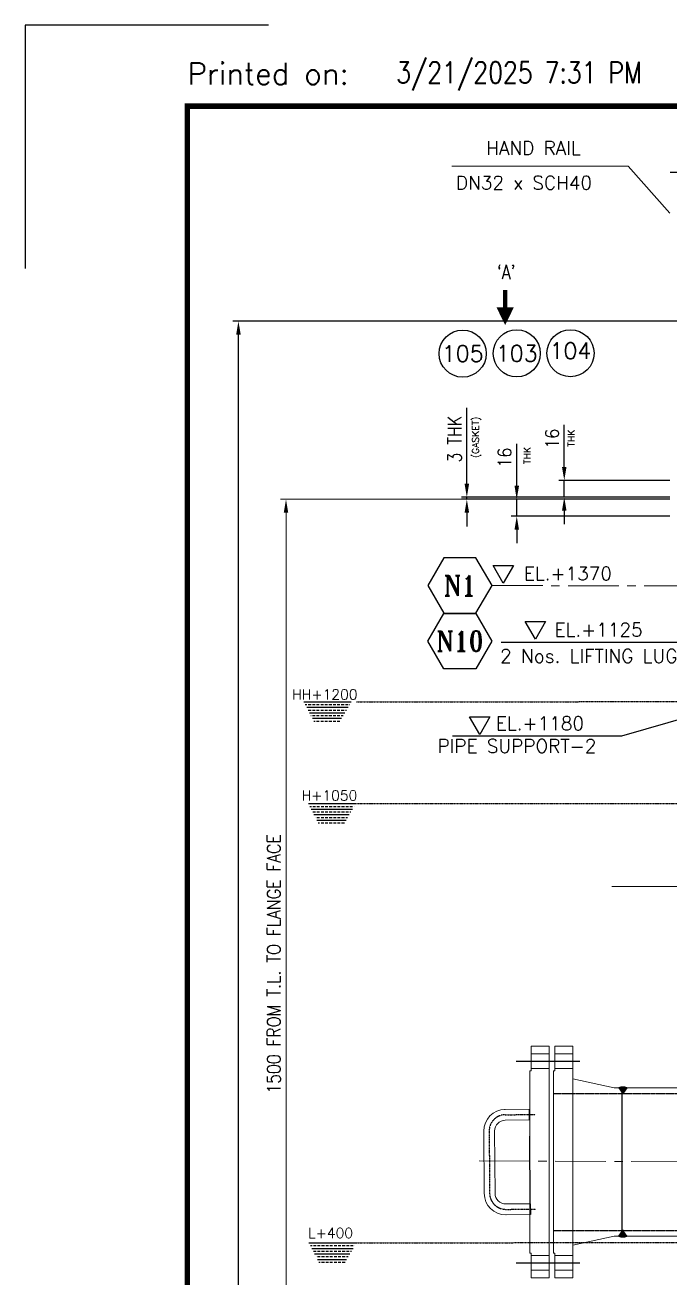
# Model space of a CAD drawing. Header units: inches. Extents: x -23478 to -9690, y -25762 to 11324.
# Drawn here: x -23055 to -22101, y 9470 to 11324 of the extents above; entities that cross this region are included whole.
import ezdxf
from ezdxf import colors
from ezdxf.entities.mleader import LeaderData, LeaderLine
from ezdxf.enums import TextEntityAlignment as Align
from ezdxf.math import Vec2, Vec3

# ---------------------------------------------------------------- set-up
doc = ezdxf.new("R2010")
doc.units = ezdxf.units.IN
doc.header["$LTSCALE"] = 200
doc.header["$MEASUREMENT"] = 0
for name, pattern in [('CENTER', [2, 1.25, -0.25, 0.25, -0.25]), ('CENTER2', [1.125, 0.75, -0.125, 0.125, -0.125]), ('DASHED', [0.75, 0.5, -0.25]), ('DASHED2', [0.375, 0.25, -0.125]), ('HIDDEN', [0.375, 0.25, -0.125])]:
    doc.linetypes.add(name, pattern=pattern)
for name, color, linetype, lineweight in [('1 (CEN)', 1, 'CENTER2', 9), ('AM_5', 3, 'Continuous', 15), ('DRAWING', 7, 'Continuous', 25), ('EQUIPMENT', 4, 'Continuous', 13), ('HAT', 8, 'Continuous', 9), ('Hidden Line', 3, 'HIDDEN', 9), ('OBJECT', 7, 'Continuous', 18)]:
    doc.layers.add(name, color=color, linetype=linetype, lineweight=lineweight)
for name, color, linetype in [('BORDER1', 3, 'Continuous'), ('BORDER2', 7, 'Continuous'), ('CEN', 3, 'CENTER'), ('CENTER', 1, 'CENTER'), ('DIMENSION', 8, 'Continuous'), ('text', 3, 'Continuous')]:
    doc.layers.add(name, color=color, linetype=linetype)
doc.styles.add('ROMANC', font='ROMANC', dxfattribs={"height": 5})
doc.styles.add('ROMAND', font='romand.shx', dxfattribs={"width": 0.8})
doc.styles.add('ROMANS', font='romans.shx', dxfattribs={"width": 0.85})
doc.styles.add('ROMANT', font='romant.shx')
doc.styles.get("Standard").update_dxf_attribs({"font": 'romans.shx'})
doc.dimstyles.new('VEP-8$0', dxfattribs={"dimscale": 8, "dimtxt": 2.5, "dimasz": 2.5, "dimexe": 1, "dimexo": 1, "dimgap": 1, "dimtad": 1, "dimdec": 1, "dimlfac": -1, "dimzin": 9, "dimdsep": 46, "dimtxsty": 'ROMANS', "dimcen": 0, "dimclrd": 256, "dimclre": 256, "dimclrt": 3, "dimadec": 0, "dimazin": 2, "dimtfac": 1, "dimtdec": 1, "dimtmove": 0, "dimatfit": 3, "dimfxl": 1, "dimlwd": -1, "dimlwe": -1, "dimarcsym": 1})

# ---------------------------------------------------------------- blocks, each defined once
blk = doc.blocks.new('A$C32f367a6')
at = {"layer": 'text'}
for p, q in [((-18.1, 31.4), (18.1, 31.4)), ((0, 0), (-18.1, 31.4)), ((18.1, 31.4), (0, 0))]:
    blk.add_line(p, q, dxfattribs=at)
blk = doc.blocks.new('*D103')
at = {"layer": 'AM_5', "color": 8, "transparency": 16777216}
for p, q in [((-22101.4, 10622.4), (-22677.2, 10622.4)), ((-22669.2, 9142.4), (-22669.2, 10602.4)), ((-22031.4, 9122.4), (-22677.2, 9122.4))]:
    blk.add_line(p, q, dxfattribs=at)
for points in [[(-22672.5, 10602.4), (-22665.9, 10602.4), (-22669.2, 10622.4)], [(-22672.5, 9142.4), (-22665.9, 9142.4), (-22669.2, 9122.4)]]:
    blk.add_solid(points, dxfattribs=at)
at = {"layer": 'Defpoints', "color": 0, "transparency": 16777216}
for p in [(-22669.2, 10622.4), (-22093.4, 10622.4), (-22023.4, 9122.4)]:
    blk.add_point(p, dxfattribs=at)
at = {"layer": 'AM_5', "color": 3, "transparency": 16777216, "insert": (-22687.2, 9935), "char_height": 20, "attachment_point": 5, "rotation": 90, "style": 'ROMANS'}
blk.add_mtext('1500 FROM T.L. TO FLANGE FACE', dxfattribs=at)
blk = doc.blocks.new('*D111')
at = {"layer": 'Defpoints', "color": 0, "linetype": 'DASHED', "transparency": 16777216}
for p in [(-22401.8, 10622.4), (-22093.4, 10625.4), (-22093.4, 10622.4)]:
    blk.add_point(p, dxfattribs=at)
at = {"layer": 'DIMENSION', "transparency": 16777216}
for p, q in [((-22401.8, 10645.4), (-22401.8, 10757.5)), ((-22101.4, 10625.4), (-22409.8, 10625.4)), ((-22101.4, 10622.4), (-22409.8, 10622.4)), ((-22401.8, 10622.4), (-22401.8, 10625.4)), ((-22401.8, 10602.4), (-22401.8, 10582.4))]:
    blk.add_line(p, q, dxfattribs=at)
at = {"layer": 'DIMENSION', "linetype": 'DASHED', "transparency": 16777216}
for points in [[(-22405.1, 10645.4), (-22398.4, 10645.4), (-22401.8, 10625.4)], [(-22405.1, 10602.4), (-22398.4, 10602.4), (-22401.8, 10622.4)]]:
    blk.add_solid(points, dxfattribs=at)
at = {"layer": 'DIMENSION', "color": 3, "linetype": 'DASHED', "transparency": 16777216, "insert": (-22419.8, 10711.4), "char_height": 20, "attachment_point": 5, "rotation": 90, "style": 'ROMANS', "bg_fill": 3, "box_fill_scale": 1.25, "bg_fill_color": 256, "bg_fill_true_color": 13158600, "bg_fill_transparency": 0}
blk.add_mtext('3 THK', dxfattribs=at)
blk = doc.blocks.new('*D112')
at = {"layer": 'Defpoints', "color": 0, "linetype": 'DASHED', "transparency": 16777216}
for p in [(-22257.7, 10650.4), (-22093.4, 10650.4), (-22093.4, 10625.4)]:
    blk.add_point(p, dxfattribs=at)
at = {"layer": 'DIMENSION', "transparency": 16777216}
for p, q in [((-22257.7, 10670.4), (-22257.7, 10732.7)), ((-22101.4, 10650.4), (-22265.7, 10650.4)), ((-22257.7, 10625.4), (-22257.7, 10650.4)), ((-22101.4, 10625.4), (-22265.7, 10625.4)), ((-22257.7, 10605.4), (-22257.7, 10585.4))]:
    blk.add_line(p, q, dxfattribs=at)
at = {"layer": 'DIMENSION', "linetype": 'DASHED', "transparency": 16777216}
for points in [[(-22261.1, 10670.4), (-22254.4, 10670.4), (-22257.7, 10650.4)], [(-22261.1, 10605.4), (-22254.4, 10605.4), (-22257.7, 10625.4)]]:
    blk.add_solid(points, dxfattribs=at)
at = {"layer": 'DIMENSION', "color": 3, "linetype": 'DASHED', "transparency": 16777216, "insert": (-22275.7, 10712.1), "char_height": 20, "attachment_point": 5, "rotation": 90, "style": 'ROMANS', "bg_fill": 3, "box_fill_scale": 1.25, "bg_fill_color": 256, "bg_fill_true_color": 13158600, "bg_fill_transparency": 0}
blk.add_mtext('16', dxfattribs=at)
blk = doc.blocks.new('*D113')
at = {"layer": 'Defpoints', "color": 0, "linetype": 'DASHED', "transparency": 16777216}
for p in [(-22328, 10622.4), (-22093.4, 10622.4), (-22093.4, 10597.4)]:
    blk.add_point(p, dxfattribs=at)
at = {"layer": 'DIMENSION', "transparency": 16777216}
for p, q in [((-22328, 10642.4), (-22328, 10704.7)), ((-22101.4, 10622.4), (-22336, 10622.4)), ((-22328, 10597.4), (-22328, 10622.4)), ((-22101.4, 10597.4), (-22336, 10597.4)), ((-22328, 10577.4), (-22328, 10557.4))]:
    blk.add_line(p, q, dxfattribs=at)
at = {"layer": 'DIMENSION', "linetype": 'DASHED', "transparency": 16777216}
for points in [[(-22331.3, 10642.4), (-22324.6, 10642.4), (-22328, 10622.4)], [(-22331.3, 10577.4), (-22324.6, 10577.4), (-22328, 10597.4)]]:
    blk.add_solid(points, dxfattribs=at)
at = {"layer": 'DIMENSION', "color": 3, "linetype": 'DASHED', "transparency": 16777216, "insert": (-22346, 10684.1), "char_height": 20, "attachment_point": 5, "rotation": 90, "style": 'ROMANS', "bg_fill": 3, "box_fill_scale": 1.25, "bg_fill_color": 256, "bg_fill_true_color": 13158600, "bg_fill_transparency": 0}
blk.add_mtext('16', dxfattribs=at)
blk = doc.blocks.new('*D120')
at = {"layer": 'Defpoints', "color": 0, "linetype": 'DASHED', "transparency": 16777216}
for p in [(-22739.6, 10886.1), (-21997, 10886.1), (-22190.5, 7925.4)]:
    blk.add_point(p, dxfattribs=at)
at = {"layer": 'DIMENSION', "transparency": 16777216}
for p, q in [((-22005, 10886.1), (-22747.6, 10886.1)), ((-22739.6, 7945.4), (-22739.6, 10866.1)), ((-22198.5, 7925.4), (-22747.6, 7925.4))]:
    blk.add_line(p, q, dxfattribs=at)
at = {"layer": 'DIMENSION', "linetype": 'DASHED', "transparency": 16777216}
for points in [[(-22742.9, 10866.1), (-22736.2, 10866.1), (-22739.6, 10886.1)], [(-22742.9, 7945.4), (-22736.2, 7945.4), (-22739.6, 7925.4)]]:
    blk.add_solid(points, dxfattribs=at)
at = {"layer": 'DIMENSION', "color": 3, "linetype": 'DASHED', "transparency": 16777216, "insert": (-22757.6, 9405.7), "char_height": 20, "attachment_point": 5, "rotation": 90, "style": 'ROMANS', "bg_fill": 3, "box_fill_scale": 1.25, "bg_fill_color": 256, "bg_fill_true_color": 13158600, "bg_fill_transparency": 0}
blk.add_mtext('2934', dxfattribs=at)
blk = doc.blocks.new('*U44')
at = {"layer": 'BORDER1', "color": 154, "true_color": 0x1859a9, "const_width": 1}
blk.add_lwpolyline([(0, 564), (796, 564), (796, 0), (0, 0)], close=True, dxfattribs=at)
at = {"layer": 'BORDER2'}
blk.add_lwpolyline([(15, 579), (-30, 579), (-30, 534)], dxfattribs=at)
at = {"layer": 'BORDER2', "color": 7, "style": 'ROMANS'}
blk.add_text('Printed on:                                                 Printed by:', height=4, dxfattribs=at).set_placement((0, 568))
at = {"layer": 'BORDER2', "color": 7, "insert": (38.6, 566.89), "char_height": 4, "attachment_point": 7, "style": 'ROMANS'}
blk.add_mtext('{\\W0.8;3/21/2025 7:31 PM}', dxfattribs=at)
at = {"layer": 'BORDER2', "flags": 8}
for tag, height, style, p in [('REV-B', 2.7, 'ROMANS', (662.76, 125.68)), ('REV-A', 2.7, 'ROMANS', (662.76, 118.68)), ('RE-B', 7, 'ROMANT', (745.34, 6.15))]:
    blk.add_attdef(tag, text='', height=height, dxfattribs=dict(at, style=style)).set_placement(p, align=Align.CENTER)
at = {"layer": 'BORDER2', "style": 'ROMANS', "width": 4.59626}
for tag, p, p2 in [('DATE-B', (668.47, 125.68), (681.47, 125.68)), ('DATE-A', (668.47, 118.68), (681.47, 118.68))]:
    blk.add_attdef(tag, text='', height=2.7, dxfattribs=at).set_placement(p, p2, align=Align.FIT)
at = {"layer": 'BORDER2'}
for tag, height, style, p in [('DRN-B', 2.7, 'ROMANS', (689.55, 125.68)), ('CHD-B', 2.7, 'ROMANS', (701.61, 125.68)), ('APD-B', 2.7, 'ROMANS', (713.32, 125.68)), ('DRN-A', 2.7, 'ROMANS', (689.55, 118.68)), ('CHD-A', 2.7, 'ROMANS', (701.61, 118.68)), ('APD-A', 2.7, 'ROMANS', (713.32, 118.68)), ('CONS_CONT_VEND', 3.5, 'ROMANC', (726, 61.94))]:
    blk.add_attdef(tag, text='', height=height, dxfattribs=dict(at, style=style)).set_placement(p, align=Align.CENTER)
at = {"layer": 'BORDER2', "style": 'ROMANS', "width": 0.8}
for tag, p, height in [('1:X', (670.77, 103.49), 3), ('LOC', (709.61, 103.49), 3), ('PROJ_NO', (774.84, 103.49), 3), ('CONS_DRG_NO', (681.74, 53.26), 2.5)]:
    blk.add_attdef(tag, p, '', height=height, dxfattribs=at)
at = {"layer": 'BORDER2', "lineweight": 30, "width": 0.8, "flags": 104}
for tag, p in [('COMMENTS-B', (719.88, 127.5)), ('COMMENTS-A', (719.88, 120.5))]:
    blk.add_attdef(tag, text='', height=2.2, dxfattribs=at).set_placement(p, align=Align.MIDDLE_LEFT)
at = {"layer": 'BORDER2', "style": 'ROMANS', "width": 0.8}
for tag, p in [('PROJECT_TITLE_1', (726, 45.91)), ('PROJECT_TITLE_2', (726, 40.58))]:
    blk.add_attdef(tag, text='', height=3.5, dxfattribs=at).set_placement(p, align=Align.MIDDLE)
at = {"layer": 'BORDER2', "style": 'ROMANT', "width": 0.8}
for tag, p in [('DRG_TITLE_1', (726, 29.73)), ('DRG_TITLE_2', (726, 23.03)), ('DRG_TITLE_3', (726, 16.33))]:
    blk.add_attdef(tag, text='', height=4, dxfattribs=at).set_placement(p, align=Align.CENTER)
at = {"layer": 'BORDER2', "style": 'ROMANT'}
for tag, p in [('AR', (668.95, 6.15)), ('PA', (683.03, 6.15)), ('DC', (697.09, 6.15)), ('TS', (775.94, 6.15))]:
    blk.add_attdef(tag, p, '', height=7, dxfattribs=at)
for tag, p in [('SRNO', (736.79, 6.15)), ('SH', (771.83, 6.2))]:
    blk.add_attdef(tag, text='', height=7, dxfattribs=at).set_placement(p, align=Align.RIGHT)
at = {"layer": 'BORDER2', "style": 'ROMANS', "flags": 2}
blk.add_attdef('TB_VERSION', text='', height=2, dxfattribs=at).set_placement((1, -1), align=Align.TOP_LEFT)

msp = doc.modelspace()

# ---------------------------------------------------------------- hatches: boundary and pattern name
at = {"layer": 'DIMENSION', "linetype": 'DASHED'}
h = msp.add_hatch(dxfattribs=at)
h.set_pattern_fill('BRASS', scale=32.560737)
h.set_pattern_definition([(0, (7999.332, 27669.559), (0, 8.1401843), []), (0, (7999.332, 27673.629), (0, 8.1401843), [4.0700922, -2.0350461])])
h.paths.add_polyline_path([(-22627.45, 10293.01), (-22644.72, 10326.59), (-22570.43, 10326.57), (-22590.26, 10293.01)])
h = msp.add_hatch(dxfattribs=at)
h.set_pattern_fill('BRASS', scale=32.560737)
h.set_pattern_definition([(0, (8005.932, 27518.893), (0, 8.1401843), []), (0, (8005.932, 27522.963), (0, 8.1401843), [4.0700922, -2.0350461])])
h.paths.add_polyline_path([(-22620.85, 10142.34), (-22638.12, 10175.93), (-22563.83, 10175.91), (-22583.66, 10142.34)])
h = msp.add_hatch(dxfattribs=at)
h.set_pattern_fill('ANSI37', color=5, scale=0.5)
h.set_pattern_definition([(45, (8851.33008, 26759.951485), (-0.04419417382, 0.04419417382), []), (135, (8851.33008, 26759.951485), (-0.04419417382, -0.04419417382), [])])
h.paths.add_polyline_path([(-22165.14, 9751.53, 0.2116378), (-22176.95, 9751.53), (-22171.84, 9744.88), (-22171.84, 9743.28), (-22170.24, 9743.28), (-22170.24, 9744.88)])
h.paths.add_polyline_path([(-22170.24, 9540.58), (-22171.84, 9540.58), (-22171.84, 9538.98), (-22176.95, 9532.33, 0.2116378), (-22165.14, 9532.33), (-22170.24, 9538.98)])
h = msp.add_hatch(dxfattribs=at)
h.set_pattern_fill('BRASS', scale=32.560737)
h.set_pattern_definition([(0, (8006.874, 26869.103), (0, 8.1401843), []), (0, (8006.874, 26873.173), (0, 8.1401843), [4.0700922, -2.0350461])])
h.paths.add_polyline_path([(-22619.9, 9492.55), (-22637.18, 9526.14), (-22562.89, 9526.12), (-22582.72, 9492.55)])

# ---------------------------------------------------------------- linework, layer by layer
at = {"color": 0}
for p, q in [((-22176.95, 9751.53), (-22171.84, 9744.88)), ((-22165.14, 9751.53), (-22170.24, 9744.88)), ((-22171.84, 9538.98), (-22171.84, 9744.88)), ((-22170.24, 9744.88), (-22170.24, 9743.28)), ((-22176.95, 9532.33), (-22171.84, 9538.98)), ((-22170.24, 9538.98), (-22170.24, 9540.58)), ((-22165.14, 9532.33), (-22170.24, 9538.98))]:
    msp.add_line(p, q, dxfattribs=at)
at = {"color": 7, "linetype": 'Continuous', "lineweight": 18}
msp.add_lwpolyline([(-22101.44, 11045.88), (-22163.39, 11115.05), (-22424.08, 11115.05)], dxfattribs=at)
for points in [[(-22435.6, 10535.74), (-22459.28, 10494.73), (-22435.6, 10453.72), (-22388.25, 10453.72), (-22364.57, 10494.73), (-22388.25, 10535.74)], [(-22388.42, 10453.56), (-22364.74, 10412.55), (-22388.42, 10371.55), (-22435.77, 10371.55), (-22459.45, 10412.55), (-22435.77, 10453.56)]]:
    msp.add_lwpolyline(points, close=True)
at = {"color": 0}
for centre, start, end in [((-22171.04, 9738.21), 66.10075, 113.89925), ((-22171.04, 9545.65), 246.10075, 293.89925)]:
    msp.add_arc(centre, 14.57, start, end, dxfattribs=at)
at = {"layer": '1 (CEN)', "ltscale": 0.5}
for p, q in [((-22364.57, 10494.73), (-22003.79, 10494.26)), ((-22383.65, 9643.65), (-21235.88, 9638.17))]:
    msp.add_line(p, q, dxfattribs=at)
at = {"layer": '1 (CEN)'}
msp.add_line((-22187.47, 10049.54), (-21282.76, 10049.54), dxfattribs=at)
at = {"layer": 'CEN', "color": 2, "linetype": 'CENTER'}
for p, q in [((-22328.84, 9791.13), (-22281.84, 9791.13)), ((-22281.84, 9791.13), (-22234.84, 9791.13)), ((-22328.84, 9492.73), (-22281.84, 9492.73)), ((-22281.84, 9492.73), (-22234.84, 9492.73))]:
    msp.add_line(p, q, dxfattribs=at)
at = {"layer": 'CENTER', "color": 2, "linetype": 'CENTER', "ltscale": 0.001}
for p, q in [((-22565.09, 10322.73), (-22023.44, 10323.2)), ((-22565.09, 10172.15), (-22023.44, 10172.62)), ((-22565.09, 9522.43), (-22023.44, 9522.9))]:
    msp.add_line(p, q, dxfattribs=at)
at = {"layer": 'CENTER', "linetype": 'CENTER', "ltscale": 0.001}
for p, q in [((-22344.97, 9711.88), (-22300.97, 9712.22)), ((-22368.79, 9687.7), (-22368.1, 9595.71)), ((-22343.92, 9571.89), (-22299.92, 9572.22))]:
    msp.add_line(p, q, dxfattribs=at)
for centre, start, end in [((-22344.79, 9687.88), 90.4321, 180.4321), ((-22344.1, 9595.89), 180.4321, 270.4321)]:
    msp.add_arc(centre, 24, start, end, dxfattribs=at)
at = {"layer": 'DIMENSION', "color": 7, "linetype": 'DASHED', "ltscale": 0.01}
msp.add_line((-21435.44, 11105.87), (-22101.44, 11105.87), dxfattribs=at)
at = {"layer": 'DIMENSION', "color": 7, "linetype": 'DASHED', "ltscale": 0.001}
for p, q in [((-22273.44, 9743.28), (-22023.44, 9743.28)), ((-22273.44, 9540.58), (-22023.44, 9540.58))]:
    msp.add_line(p, q, dxfattribs=at)
at = {"layer": 'DIMENSION', "color": 7, "linetype": 'DASHED'}
msp.add_line((-22307.98, 9580.16), (-22308.91, 9704.16), dxfattribs=at)
at = {"layer": 'DRAWING'}
for p, q in [((-22308.91, 9704.16), (-22309.03, 9720.16)), ((-22307.98, 9580.16), (-22307.86, 9564.16))]:
    msp.add_line(p, q, dxfattribs=at)
at = {"layer": 'EQUIPMENT'}
for p, q in [((-22306.84, 9776.88), (-22306.84, 9813.38)), ((-22306.84, 9813.38), (-22279.84, 9813.38)), ((-22279.84, 9813.38), (-22279.84, 9764.98)), ((-22271.84, 9776.88), (-22271.84, 9813.38)), ((-22271.84, 9813.38), (-22244.84, 9813.38)), ((-22244.84, 9813.38), (-22244.84, 9764.98)), ((-22308.44, 9776.88), (-22308.44, 9506.98)), ((-22308.44, 9776.88), (-22306.84, 9776.88)), ((-22273.44, 9776.88), (-22273.44, 9506.98)), ((-22273.44, 9776.88), (-22271.84, 9776.88)), ((-22279.84, 9518.88), (-22279.84, 9764.98)), ((-22244.84, 9764.98), (-22183.95, 9751.53)), ((-22244.84, 9518.88), (-22244.84, 9764.98)), ((-22183.95, 9751.53), (-22176.95, 9751.53)), ((-22165.14, 9751.53), (-22023.44, 9751.53)), ((-22244.84, 9518.88), (-22183.95, 9532.33)), ((-22183.95, 9532.33), (-22176.95, 9532.33)), ((-22165.14, 9532.33), (-22023.44, 9532.33)), ((-22279.84, 9470.48), (-22279.84, 9518.88)), ((-22244.84, 9470.48), (-22244.84, 9518.88)), ((-22308.44, 9506.98), (-22306.84, 9506.98)), ((-22306.84, 9506.98), (-22306.84, 9470.48)), ((-22273.44, 9506.98), (-22271.84, 9506.98)), ((-22271.84, 9506.98), (-22271.84, 9470.48)), ((-22306.84, 9470.48), (-22279.84, 9470.48)), ((-22271.84, 9470.48), (-22244.84, 9470.48))]:
    msp.add_line(p, q, dxfattribs=at)
at = {"layer": 'Hidden Line', "ltscale": 5}
for p, q in [((-22306.84, 9802.13), (-22279.84, 9802.13)), ((-22271.84, 9802.13), (-22244.84, 9802.13)), ((-22306.84, 9780.13), (-22279.84, 9780.13)), ((-22271.84, 9780.13), (-22244.84, 9780.13)), ((-22306.84, 9503.73), (-22279.84, 9503.73)), ((-22271.84, 9503.73), (-22244.84, 9503.73)), ((-22306.84, 9481.73), (-22279.84, 9481.73)), ((-22271.84, 9481.73), (-22244.84, 9481.73))]:
    msp.add_line(p, q, dxfattribs=at)
at = {"layer": 'OBJECT'}
for p, q in [((-22346.03, 9719.88), (-22309.03, 9720.16)), ((-22344.91, 9703.88), (-22308.91, 9704.16)), ((-22376.79, 9687.64), (-22376.1, 9595.65)), ((-22360.79, 9687.76), (-22360.09, 9594.77)), ((-22343.98, 9579.89), (-22307.98, 9580.16)), ((-22344.86, 9563.88), (-22307.86, 9564.16))]:
    msp.add_line(p, q, dxfattribs=at)
at = {"layer": 'OBJECT', "color": 2, "lineweight": 15, "ltscale": 0.8}
msp.add_lwpolyline([(-22345.1, 10880.18, 0, 25.6, 0), (-22345.1, 10906.29, 70.4, 25.89, 0)], format="xyseb", dxfattribs=at)
at = {"layer": 'OBJECT', "color": 2, "lineweight": 15, "ltscale": 0.8, "const_width": 6.4}
msp.add_lwpolyline([(-22345.1, 10906.29), (-22345.1, 10931.98)], dxfattribs=at)
at = {"layer": 'OBJECT'}
for centre, radius, start, end in [((-22344.79, 9687.88), 32, 90.4321, 180.4321), ((-22344.79, 9687.88), 16, 90.4321, 180.4321), ((-22344.1, 9595.89), 32, 180.4321, 270.4321), ((-22344.1, 9595.89), 16, 180.4321, 270.4321)]:
    msp.add_arc(centre, radius, start, end, dxfattribs=at)
at = {"layer": 'text', "color": 4}
for centre in [(-22407.94, 10837.92), (-22327.97, 10838.34), (-22248.5, 10838.44)]:
    msp.add_circle(centre, 34.81, dxfattribs=at)

# ---------------------------------------------------------------- block references
at = {"layer": 'text', "xscale": 0.8333333333333334, "yscale": 0.8333333333333334, "zscale": 0.8333333333333334}
for p in [(-22347.9, 10498.51), (-22300.38, 10415.33), (-22382.65, 10274.48)]:
    msp.add_blockref('A$C32f367a6', p, dxfattribs=at)

# ---------------------------------------------------------------- texts
at = {"style": 'ROMANT', "width": 0.85}
for tag, p in [('N1', (-22411.93, 10494.73)), ('N10', (-22412.09, 10412.55))]:
    msp.add_attdef(tag, text='', height=30, dxfattribs=at).set_placement(p, align=Align.MIDDLE)
at = {"layer": 'DIMENSION', "color": 3, "style": 'ROMANS'}
for s, p in [('105', (-22407.94, 10837.92)), ('103', (-22327.97, 10838.34)), ('104', (-22248.5, 10842.25))]:
    msp.add_text(s, height=24, dxfattribs=at).set_placement(p, align=Align.MIDDLE_CENTER)
at = {"layer": 'text', "style": 'ROMANS'}
for s, height, p in [('HAND RAIL', 20, (-22373.16, 11132.13)), ('DN32 x SCH40', 20, (-22418.04, 11080.69)), ('EL.+1370', 20, (-22317.48, 10502.59)), ('EL.+1125', 20, (-22272.1, 10419.41)), ('2 Nos. LIFTING LUG', 20, (-22352.6, 10380.59)), ('HH+1200', 15, (-22659.99, 10326.24)), ('EL.+1180', 20, (-22358.81, 10281.04)), ('PIPE SUPPORT-2', 20, (-22445.16, 10247.37)), ('H+1050', 15, (-22646.07, 10176.78)), ('L+400', 15, (-22636.32, 9529.5))]:
    msp.add_text(s, height=height, dxfattribs=at).set_placement(p)
at = {"layer": 'text', "color": 64, "lineweight": 15, "insert": (-22343.62, 10958.62, -0.14), "char_height": 20.996, "attachment_point": 5, "style": 'ROMAND'}
msp.add_mtext("\\A1;`A'", dxfattribs=at)

# ---------------------------------------------------------------- dimensions: what is measured, and where the dimension line sits
at = {"layer": 'AM_5'}
dim = msp.add_linear_dim(base=(-22669.19, 10622.37), p1=(-22023.44, 9122.37), p2=(-22093.44, 10622.37), angle=90, text='<> FROM T.L. TO FLANGE FACE', dimstyle='VEP-8$0', override={"dimclrd": 8, "dimclre": 8}, dxfattribs=at)
dim.commit()
dim.dimension.update_dxf_attribs({"geometry": '*D103', "text_midpoint": (-22669.19, 9935), "dimtype": 160})

# ---------------------------------------------------------------- next in the draw order: dimensions: what is measured, and where the dimension line sits
at = {"layer": 'DIMENSION', "color": 7, "linetype": 'DASHED'}
dim = msp.add_linear_dim(base=(-22401.78, 10622.37), p1=(-22093.44, 10625.37), p2=(-22093.44, 10622.37), angle=90, text='<> THK', dimstyle='VEP-8$0', override={"dimtxt": 2.5, "dimlfac": 1, "dimtxsty": 'ROMANS', "dimfxl": 1.5, "dimtfill": 1}, dxfattribs=at)
dim.commit()
dim.dimension.update_dxf_attribs({"geometry": '*D111', "text_midpoint": (-22401.78, 10711.42), "dimtype": 160})

# ---------------------------------------------------------------- next in the draw order: texts
at = {"layer": 'text', "style": 'ROMANS'}
msp.add_text('(GASKET)', height=10, rotation=90, dxfattribs=at).set_placement((-22383.92, 10683.49))

# ---------------------------------------------------------------- next in the draw order: dimensions: what is measured, and where the dimension line sits
at = {"layer": 'DIMENSION', "color": 7, "linetype": 'DASHED'}
dim = msp.add_linear_dim(base=(-22257.74, 10650.37), p1=(-22093.44, 10625.37), p2=(-22093.44, 10650.37), angle=90, text='16', dimstyle='VEP-8$0', override={"dimtxt": 2.5, "dimlfac": 1, "dimtxsty": 'ROMANS', "dimfxl": 1.5, "dimtfill": 1}, dxfattribs=at)
dim.commit()
dim.dimension.update_dxf_attribs({"geometry": '*D112', "text_midpoint": (-22257.74, 10712.13), "dimtype": 160})

# ---------------------------------------------------------------- next in the draw order: dimensions: what is measured, and where the dimension line sits
dim = msp.add_linear_dim(base=(-22327.97, 10622.37), p1=(-22093.44, 10597.37), p2=(-22093.44, 10622.37), angle=90, text='16', dimstyle='VEP-8$0', override={"dimtxt": 2.5, "dimlfac": 1, "dimtxsty": 'ROMANS', "dimfxl": 1.5, "dimtfill": 1}, dxfattribs=at)
dim.commit()
dim.dimension.update_dxf_attribs({"geometry": '*D113', "text_midpoint": (-22327.97, 10684.13), "dimtype": 160})

# ---------------------------------------------------------------- next in the draw order: texts
at = {"layer": 'text', "style": 'ROMANS'}
for p in [(-22242.5, 10700.23), (-22307.74, 10674.56)]:
    msp.add_text('THK', height=10, rotation=90, dxfattribs=at).set_placement(p)

# ---------------------------------------------------------------- next in the draw order: dimensions: what is measured, and where the dimension line sits
at = {"layer": 'DIMENSION', "color": 7, "linetype": 'DASHED'}
dim = msp.add_linear_dim(base=(-22739.55, 10886.07), p1=(-22190.55, 7925.37), p2=(-21997.04, 10886.07), angle=90, text='2934', dimstyle='VEP-8$0', override={"dimtxt": 2.5, "dimlfac": 1, "dimtxsty": 'ROMANS', "dimfxl": 1.5, "dimtfill": 1}, dxfattribs=at)
dim.commit()
dim.dimension.update_dxf_attribs({"geometry": '*D120', "text_midpoint": (-22739.55, 9405.72), "dimtype": 160})

# ---------------------------------------------------------------- next in the draw order: hatches: boundary and pattern name
at = {"layer": 'HAT', "lineweight": 15}
h = msp.add_hatch(dxfattribs=at)
h.set_pattern_fill('ANSI31', color=2, scale=80.481653, style=0)
h.set_pattern_definition([(45, (8851.33, 26728.671), (-7.1136403, 7.1136403), [])])
h.paths.add_polyline_path([(-22028.44, 9388.2), (-22028.44, 9376.89), (-22028.44, 9372.4), (-22023.44, 9372.41), (-22023.44, 9422.37), (-22028.44, 9422.37)])
h.paths.add_polyline_path([(-22028.44, 9298.92), (-22023.44, 9298.92), (-22023.44, 9372.41), (-22028.44, 9372.4)])
h.paths.add_polyline_path([(-22028.44, 9298.92), (-22028.44, 9122.37), (-22028.44, 9222.4), (-22023.44, 9222.4), (-22023.44, 9298.92)])
h.paths.add_polyline_path([(-22450.94, 8603.99), (-22450.94, 8671.47), (-22420.94, 8671.47), (-22420.94, 8603.99)], flags=9)
h.paths.add_polyline_path([(-22120.4, 9488.95), (-22077.01, 9488.95), (-22077.01, 9437.29), (-22120.4, 9437.29)], flags=9)
h.paths.add_polyline_path([(-22482.55, 9233.08), (-22482.55, 9311.08), (-22452.55, 9311.08), (-22452.55, 9233.08)], flags=9)
h.paths.add_polyline_path([(-22552.98, 9709.81), (-22552.98, 10160.19), (-22522.98, 10160.19), (-22522.98, 9709.81)], flags=9)
h.paths.add_polyline_path([(-22450.94, 9636.58), (-22450.94, 9690.3), (-22420.94, 9690.3), (-22420.94, 9636.58)], flags=9)
h.paths.add_polyline_path([(-22246.2, 8955.11), (-22246.2, 9009.63), (-22216.2, 9009.63), (-22216.2, 8955.11)], flags=9)
edge = h.paths.add_edge_path(flags=9)
edge.add_line((-22359.11, 9031.32), (-22359.11, 9068.85))
edge.add_line((-22359.11, 9068.85), (-22329.11, 9068.85))
edge.add_line((-22329.11, 9068.85), (-22329.11, 9031.32))
edge.add_line((-22329.11, 9031.32), (-22359.11, 9031.32))
edge.add_line((-22323.11, 9024.44), (-22323.11, 9075.73))
edge.add_line((-22323.11, 9075.73), (-22293.11, 9075.73))
edge.add_line((-22293.11, 9075.73), (-22293.11, 9024.44))
edge.add_line((-22293.11, 9024.44), (-22323.11, 9024.44))

# ---------------------------------------------------------------- next in the draw order: linework, layer by layer
at = {"layer": 'CENTER'}
for p, q in [((-22068.48, 10302.3), (-22173.07, 10272.02)), ((-22173.07, 10272.02), (-22459.62, 10272.02))]:
    msp.add_line(p, q, dxfattribs=at)

# ---------------------------------------------------------------- next in the draw order: block references
at = {"layer": 'BORDER1', "lineweight": 9, "xscale": 8.000000000000005, "yscale": 8.000000000000005, "zscale": 8.000000000000005}
msp.add_blockref('*U44', (-22815.09, 6692.03), dxfattribs=at)

# ---------------------------------------------------------------- next in the draw order: leaders
at = {"layer": 'DIMENSION', "color": 1, "linetype": 'DASHED2'}
ml = msp.add_multileader_mtext('Standard', dxfattribs=at)
ml.set_content('', color=1)
ml.set_leader_properties()
ml.build(insert=Vec2(0, 0))
ml.multileader.update_dxf_attribs({"dogleg_length": 0.36, "arrow_head_size": 0.1})
ctx = ml.context
ctx.base_point, ctx.char_height, ctx.arrow_head_size, ctx.landing_gap_size, ctx.plane_origin = Vec3(-22351.09, 10410.66), 0.18, 0.1, 0.09, Vec3(-21768.44, 10297.24)
ctx.text_align_type = 2
notes = []
notes.append((ctx, [(0, (1, 1, 0), (-21895.15, 10410.66), (-1, 0), 455.77, [(0, [(-21768.44, 10247.24)], 0, [])])]))
ctx.mtext.insert, ctx.mtext.alignment, ctx.mtext.flow_direction = Vec3(-22351, 10410.75), 3, 5
for ctx, leaders in notes:
    for number, flags, end, landing, length, lines in leaders:
        leader = LeaderData()
        leader.index, (leader.has_last_leader_line, leader.has_dogleg_vector, leader.attachment_direction) = number, flags
        leader.last_leader_point, leader.dogleg_vector, leader.dogleg_length = Vec3(end), Vec3(landing), length
        for number, points, colour, breaks in lines:
            line = LeaderLine()
            line.index, line.vertices, line.color, line.breaks = number, Vec3.list(points), colors.encode_raw_color(colour), breaks
            leader.lines.append(line)
        ctx.leaders.append(leader)

doc.saveas('drawing.dxf')
